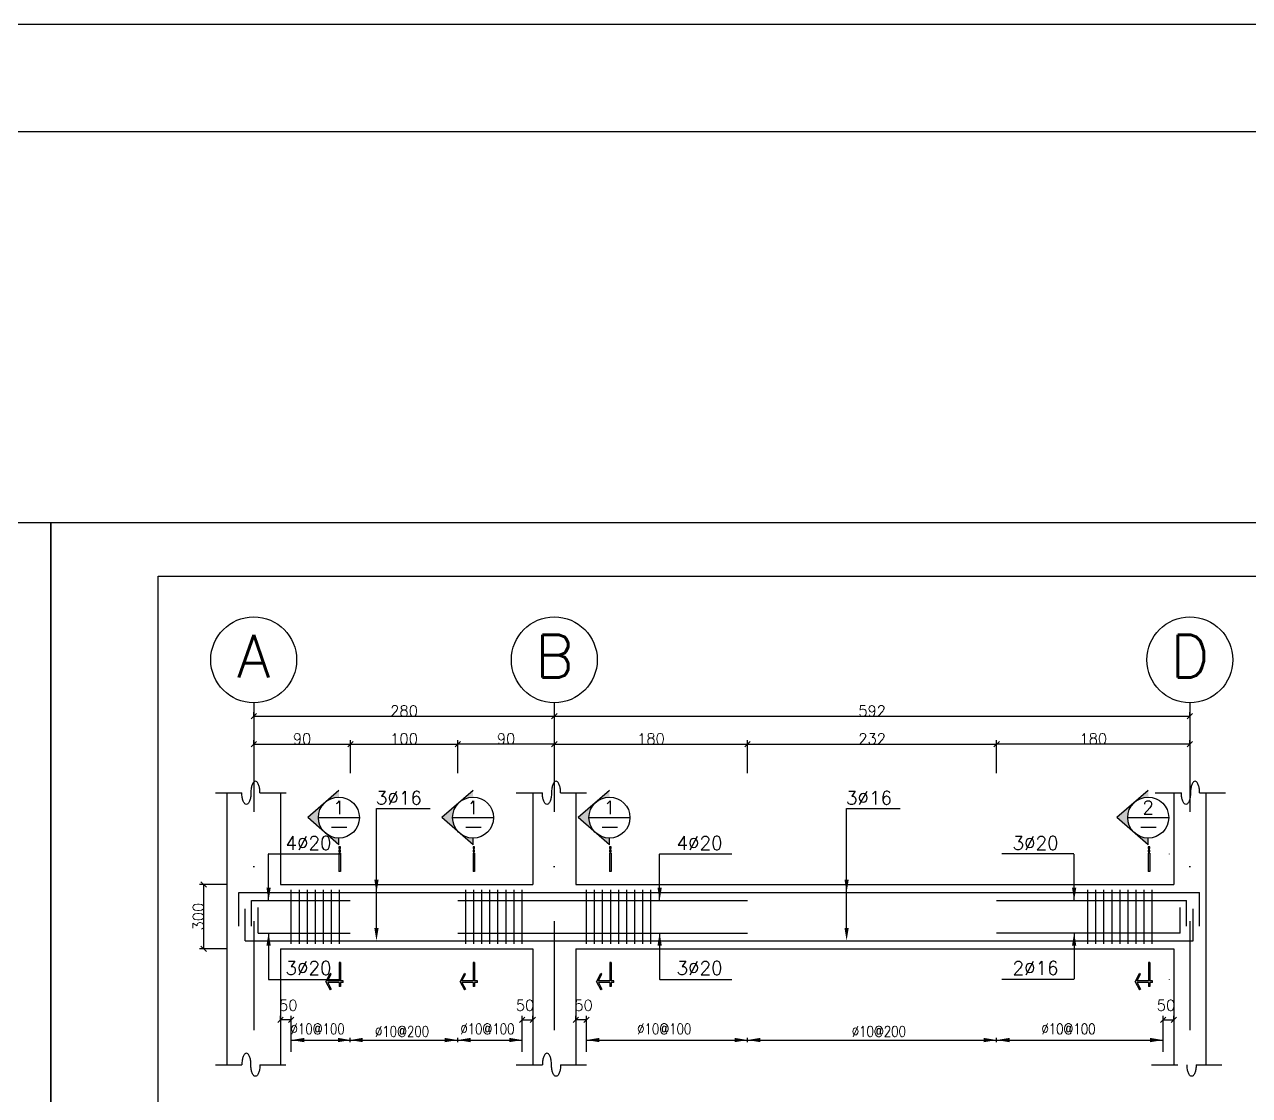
# Model space of a CAD drawing. Header units: millimetres. Extents: x -231 to 30223, y -7037 to 7120.
# Drawn here: x 17623 to 19905, y 5126 to 7120 of the extents above; entities that cross this region are included whole.
import ezdxf
from ezdxf.enums import TextEntityAlignment as Align

# ---------------------------------------------------------------- set-up
doc = ezdxf.new("R2010")
doc.units = ezdxf.units.MM
doc.linetypes.add('DASHDOTX2', pattern=[50.8, 25.4, -12.7, 0, -12.7])
for name, color, linetype in [('2', 2, 'Continuous'), ('3', 3, 'Continuous'), ('5', 7, 'Continuous'), ('ax', 1, 'DASHDOTX2'), ('CADR', 2, 'Continuous'), ('COV', 4, 'Continuous'), ('DIM', 1, 'Continuous'), ('DST', 1, 'Continuous'), ('ESTILA', 7, 'Continuous'), ('HAT', 4, 'Continuous'), ('KH', 3, 'Continuous'), ('STT', 6, 'Continuous'), ('TX', 2, 'Continuous'), ('TX1', 3, 'Continuous')]:
    doc.layers.add(name, color=color, linetype=linetype)
doc.styles.add('ROMANS', font='romans.shx')
doc.dimstyles.new('SC25', dxfattribs={"dimscale": 0.1, "dimtxt": 200, "dimasz": 0.5, "dimexe": 75, "dimexo": 0, "dimgap": 0, "dimtad": 1, "dimdec": 0, "dimlfac": 2.5, "dimdsep": 46, "dimtxsty": 'ROMANS', "dimblk": 'TIC', "dimcen": 0, "dimclrd": 44, "dimclre": 13, "dimclrt": 62, "dimadec": 0, "dimazin": 0, "dimtfac": 0.925926, "dimtdec": 0, "dimtix": 1, "dimtmove": 2, "dimatfit": 3, "dimldrblk": 'TIC', "dimfxl": 1, "dimtolj": 1, "dimarcsym": 0})
doc.dimstyles.new('SC50', dxfattribs={"dimscale": 0.1, "dimtxt": 200, "dimasz": 0.5, "dimexe": 75, "dimexo": 0, "dimgap": 0, "dimtad": 1, "dimdec": 0, "dimlfac": 0.5, "dimdsep": 46, "dimtxsty": 'ROMANS', "dimblk": 'TIC', "dimcen": 0, "dimclrd": 44, "dimclre": 1, "dimclrt": 62, "dimadec": 0, "dimazin": 0, "dimtfac": 0.925926, "dimtdec": 0, "dimtix": 1, "dimtmove": 2, "dimatfit": 3, "dimldrblk": 'TIC', "dimfxl": 1, "dimtolj": 1, "dimarcsym": 0})

# ---------------------------------------------------------------- blocks, each defined once
blk = doc.blocks.new('TIC')
blk.add_line((-100, -100), (100, 100))
blk = doc.blocks.new('*D355')
at = {"layer": 'DIM', "color": 1, "lineweight": -2, "transparency": 16777216}
for p, q in [((19433.8, 5726.1), (19433.8, 5787.4)), ((19793.8, 5779.9), (19793.8, 5787.4))]:
    blk.add_line(p, q, dxfattribs=at)
at = {"layer": 'DIM', "color": 44, "lineweight": -2, "transparency": 16777216}
blk.add_line((19793.7, 5779.9), (19433.8, 5779.9), dxfattribs=at)
at = {"layer": 'DIM', "color": 44, "lineweight": -2, "transparency": 16777216, "xscale": 0.05, "yscale": 0.05, "zscale": 0.05, "rotation": 180}
blk.add_blockref('TIC', (19433.8, 5779.9), dxfattribs=at)
at = {"layer": 'DIM', "color": 44, "lineweight": -2, "transparency": 16777216, "xscale": 0.05, "yscale": 0.05, "zscale": 0.05}
blk.add_blockref('TIC', (19793.8, 5779.9), dxfattribs=at)
at = {"layer": 'DIM', "color": 62, "transparency": 16777216, "insert": (19613.8, 5789.9), "char_height": 20, "attachment_point": 5, "style": 'ROMANS'}
blk.add_mtext('\\A1;180', dxfattribs=at)
blk = doc.blocks.new('*D356')
at = {"layer": 'DIM', "color": 1, "lineweight": -2, "transparency": 16777216}
for p, q in [((18609.8, 5832), (18609.8, 5839.5)), ((19793.8, 5832), (19793.8, 5839.5))]:
    blk.add_line(p, q, dxfattribs=at)
at = {"layer": 'DIM', "color": 44, "lineweight": -2, "transparency": 16777216}
blk.add_line((18609.8, 5832), (19793.7, 5832), dxfattribs=at)
at = {"layer": 'DIM', "color": 44, "lineweight": -2, "transparency": 16777216, "xscale": 0.05, "yscale": 0.05, "zscale": 0.05, "rotation": 180}
blk.add_blockref('TIC', (18609.8, 5832), dxfattribs=at)
at = {"layer": 'DIM', "color": 44, "lineweight": -2, "transparency": 16777216, "xscale": 0.05, "yscale": 0.05, "zscale": 0.05}
blk.add_blockref('TIC', (19793.8, 5832), dxfattribs=at)
at = {"layer": 'DIM', "color": 62, "transparency": 16777216, "insert": (19201.8, 5842), "char_height": 20, "attachment_point": 5, "style": 'ROMANS'}
blk.add_mtext('\\A1;592', dxfattribs=at)
blk = doc.blocks.new('*D357')
at = {"layer": 'DIM', "color": 1, "lineweight": -2, "transparency": 16777216}
for p, q in [((18609.8, 5779.9), (18609.8, 5787.4)), ((18969.8, 5726.1), (18969.8, 5787.4))]:
    blk.add_line(p, q, dxfattribs=at)
at = {"layer": 'DIM', "color": 44, "lineweight": -2, "transparency": 16777216}
blk.add_line((18609.8, 5779.9), (18969.7, 5779.9), dxfattribs=at)
at = {"layer": 'DIM', "color": 44, "lineweight": -2, "transparency": 16777216, "xscale": 0.05, "yscale": 0.05, "zscale": 0.05, "rotation": 180}
blk.add_blockref('TIC', (18609.8, 5779.9), dxfattribs=at)
at = {"layer": 'DIM', "color": 44, "lineweight": -2, "transparency": 16777216, "xscale": 0.05, "yscale": 0.05, "zscale": 0.05}
blk.add_blockref('TIC', (18969.8, 5779.9), dxfattribs=at)
at = {"layer": 'DIM', "color": 62, "transparency": 16777216, "insert": (18789.8, 5789.9), "char_height": 20, "attachment_point": 5, "style": 'ROMANS'}
blk.add_mtext('\\A1;180', dxfattribs=at)
blk = doc.blocks.new('*D358')
at = {"layer": 'DIM', "color": 1, "lineweight": -2, "transparency": 16777216}
for p, q in [((18229.8, 5779.9), (18229.8, 5787.4)), ((18429.8, 5726.1), (18429.8, 5787.4))]:
    blk.add_line(p, q, dxfattribs=at)
at = {"layer": 'DIM', "color": 44, "lineweight": -2, "transparency": 16777216}
blk.add_line((18229.8, 5779.9), (18429.7, 5779.9), dxfattribs=at)
at = {"layer": 'DIM', "color": 44, "lineweight": -2, "transparency": 16777216, "xscale": 0.05, "yscale": 0.05, "zscale": 0.05, "rotation": 180}
blk.add_blockref('TIC', (18229.8, 5779.9), dxfattribs=at)
at = {"layer": 'DIM', "color": 44, "lineweight": -2, "transparency": 16777216, "xscale": 0.05, "yscale": 0.05, "zscale": 0.05}
blk.add_blockref('TIC', (18429.8, 5779.9), dxfattribs=at)
at = {"layer": 'DIM', "color": 62, "transparency": 16777216, "insert": (18329.8, 5789.9), "char_height": 20, "attachment_point": 5, "style": 'ROMANS'}
blk.add_mtext('\\A1;100', dxfattribs=at)
blk = doc.blocks.new('*D359')
at = {"layer": 'DIM', "color": 1, "lineweight": -2, "transparency": 16777216}
for p, q in [((18429.8, 5726.1), (18429.8, 5787.4)), ((18609.8, 5779.9), (18609.8, 5787.4))]:
    blk.add_line(p, q, dxfattribs=at)
at = {"layer": 'DIM', "color": 44, "lineweight": -2, "transparency": 16777216}
blk.add_line((18609.7, 5779.9), (18429.8, 5779.9), dxfattribs=at)
at = {"layer": 'DIM', "color": 44, "lineweight": -2, "transparency": 16777216, "xscale": 0.05, "yscale": 0.05, "zscale": 0.05, "rotation": 180}
blk.add_blockref('TIC', (18429.8, 5779.9), dxfattribs=at)
at = {"layer": 'DIM', "color": 44, "lineweight": -2, "transparency": 16777216, "xscale": 0.05, "yscale": 0.05, "zscale": 0.05}
blk.add_blockref('TIC', (18609.8, 5779.9), dxfattribs=at)
at = {"layer": 'DIM', "color": 62, "transparency": 16777216, "insert": (18519.8, 5789.9), "char_height": 20, "attachment_point": 5, "style": 'ROMANS'}
blk.add_mtext('\\A1;90', dxfattribs=at)
blk = doc.blocks.new('*D360')
at = {"layer": 'DIM', "color": 1, "lineweight": -2, "transparency": 16777216}
for p, q in [((18049.8, 5779.9), (18049.8, 5787.4)), ((18229.8, 5726.1), (18229.8, 5787.4))]:
    blk.add_line(p, q, dxfattribs=at)
at = {"layer": 'DIM', "color": 44, "lineweight": -2, "transparency": 16777216}
blk.add_line((18049.8, 5779.9), (18229.7, 5779.9), dxfattribs=at)
at = {"layer": 'DIM', "color": 44, "lineweight": -2, "transparency": 16777216, "xscale": 0.05, "yscale": 0.05, "zscale": 0.05, "rotation": 180}
blk.add_blockref('TIC', (18049.8, 5779.9), dxfattribs=at)
at = {"layer": 'DIM', "color": 44, "lineweight": -2, "transparency": 16777216, "xscale": 0.05, "yscale": 0.05, "zscale": 0.05}
blk.add_blockref('TIC', (18229.8, 5779.9), dxfattribs=at)
at = {"layer": 'DIM', "color": 62, "transparency": 16777216, "insert": (18139.8, 5789.9), "char_height": 20, "attachment_point": 5, "style": 'ROMANS'}
blk.add_mtext('\\A1;90', dxfattribs=at)
blk = doc.blocks.new('*D361')
at = {"layer": 'DIM', "color": 1, "lineweight": -2, "transparency": 16777216}
for p, q in [((18969.8, 5726.1), (18969.8, 5787.4)), ((19433.8, 5726.1), (19433.8, 5787.4))]:
    blk.add_line(p, q, dxfattribs=at)
at = {"layer": 'DIM', "color": 44, "lineweight": -2, "transparency": 16777216}
blk.add_line((18969.8, 5779.9), (19433.7, 5779.9), dxfattribs=at)
at = {"layer": 'DIM', "color": 44, "lineweight": -2, "transparency": 16777216, "xscale": 0.05, "yscale": 0.05, "zscale": 0.05, "rotation": 180}
blk.add_blockref('TIC', (18969.8, 5779.9), dxfattribs=at)
at = {"layer": 'DIM', "color": 44, "lineweight": -2, "transparency": 16777216, "xscale": 0.05, "yscale": 0.05, "zscale": 0.05}
blk.add_blockref('TIC', (19433.8, 5779.9), dxfattribs=at)
at = {"layer": 'DIM', "color": 62, "transparency": 16777216, "insert": (19201.8, 5789.9), "char_height": 20, "attachment_point": 5, "style": 'ROMANS'}
blk.add_mtext('\\A1;232', dxfattribs=at)
blk = doc.blocks.new('*D387')
at = {"layer": 'DIM', "color": 13, "lineweight": -2, "transparency": 16777216}
for p, q in [((18099.8, 5266.6), (18099.8, 5274.1)), ((18119.8, 5207.2), (18119.8, 5274.1))]:
    blk.add_line(p, q, dxfattribs=at)
at = {"layer": 'DIM', "color": 44, "lineweight": -2, "transparency": 16777216}
blk.add_line((18119.7, 5266.6), (18099.8, 5266.6), dxfattribs=at)
at = {"layer": 'DIM', "color": 44, "lineweight": -2, "transparency": 16777216, "xscale": 0.05, "yscale": 0.05, "zscale": 0.05, "rotation": 180}
blk.add_blockref('TIC', (18099.8, 5266.6), dxfattribs=at)
at = {"layer": 'DIM', "color": 44, "lineweight": -2, "transparency": 16777216, "xscale": 0.05, "yscale": 0.05, "zscale": 0.05}
blk.add_blockref('TIC', (18119.8, 5266.6), dxfattribs=at)
at = {"layer": 'DIM', "color": 62, "transparency": 16777216, "insert": (18114.2, 5293.6), "char_height": 20, "attachment_point": 5, "style": 'ROMANS'}
blk.add_mtext('\\A1;50', dxfattribs=at)
blk = doc.blocks.new('*D389')
at = {"layer": 'DIM', "color": 13, "lineweight": -2, "transparency": 16777216}
for p, q in [((18000.5, 5518.8), (17949, 5518.8)), ((18000.5, 5398.8), (17949, 5398.8))]:
    blk.add_line(p, q, dxfattribs=at)
at = {"layer": 'DIM', "color": 44, "lineweight": -2, "transparency": 16777216}
blk.add_line((17956.5, 5518.8), (17956.5, 5398.9), dxfattribs=at)
at = {"layer": 'DIM', "color": 44, "lineweight": -2, "transparency": 16777216, "xscale": 0.05, "yscale": 0.05, "zscale": 0.05}
for p, rotation in [((17956.5, 5518.8), 90), ((17956.5, 5398.8), 270)]:
    blk.add_blockref('TIC', p, dxfattribs=dict(at, rotation=rotation))
at = {"layer": 'DIM', "color": 62, "transparency": 16777216, "insert": (17946.5, 5458.8), "char_height": 20, "attachment_point": 5, "rotation": 90, "style": 'ROMANS'}
blk.add_mtext('\\A1;300', dxfattribs=at)
blk = doc.blocks.new('EEE')
at = {"layer": '5'}
h = blk.add_hatch(color=256, dxfattribs=at)
h.paths.add_polyline_path([(-25.1, 28.8), (-58.1, 0), (-25.1, -28.8, -0.454846)])
h.paths.add_polyline_path([(-25.1, -28.8), (0, -50.6), (0, -38.2, -0.181206)])
h.paths.add_polyline_path([(0, 38.2), (0, 50.6), (-25.1, 28.8, -0.181206)])
h = blk.add_hatch(color=256, dxfattribs=at)
h.paths.add_polyline_path([(2.9, -57.6), (2.9, -54.7), (0, -54.7), (0, -57.6)])
h.paths.add_polyline_path([(0, -63.5), (2.9, -63.5), (2.9, -60.5), (0, -60.5)])
h.paths.add_polyline_path([(2.9, -66.4), (0, -66.4), (0, -100.6), (2.9, -100.6)])
blk.add_hatch(color=256, dxfattribs=at).paths.add_polyline_path([(0.4, -306.8), (0.4, -314.3), (2.9, -314.3), (2.9, -306.8), (8, -306.8), (8, -304.3), (2.9, -304.3), (2.9, -270), (0.4, -270), (0.4, -304.3), (-20.7, -304.3), (-14.1, -291.7), (-16.3, -290.5), (-24.2, -305.6), (-16.3, -320.7), (-14.1, -319.5), (-20.7, -306.8)])
at = {"layer": '2'}
for p, q in [((0, 50.6), (-58.1, 0)), ((0, -50.6), (-58.1, 0)), ((-38.2, 0), (38.2, 0)), ((0, -50.6), (0, -38.2)), ((2.9, -66.4), (0, -66.4)), ((0, -66.4), (0, -100.6)), ((2.9, -66.4), (2.9, -100.6)), ((2.9, -100.6), (0, -100.6)), ((2.9, -270), (0.4, -270)), ((-24.2, -305.6), (-16.3, -290.5)), ((-14.1, -291.7), (-16.3, -290.5)), ((-24.2, -305.6), (-16.3, -320.7)), ((2.9, -314.3), (0.4, -314.3)), ((8, -306.8), (8, -304.3)), ((-14.1, -319.5), (-16.3, -320.7))]:
    blk.add_line(p, q, dxfattribs=at)
for points in [[(0, -57.6), (2.9, -57.6), (2.9, -54.7), (0, -54.7)], [(0, -63.5), (2.9, -63.5), (2.9, -60.5), (0, -60.5)]]:
    blk.add_lwpolyline(points, close=True, dxfattribs=at)
for points in [[(0.4, -270), (0.4, -304.3)], [(2.9, -270), (2.9, -304.3)], [(0.4, -304.3), (-20.7, -304.3), (-14.1, -291.7)], [(0.4, -306.8), (-20.7, -306.8), (-14.1, -319.5)], [(0.4, -306.8), (0.4, -314.3)], [(8, -304.3), (2.9, -304.3)], [(8, -306.8), (2.9, -306.8)], [(2.9, -306.8), (2.9, -314.3)]]:
    blk.add_lwpolyline(points, dxfattribs=at)
blk.add_circle((0, 0), 38.2, dxfattribs=at)
at = {"layer": '3'}
blk.add_line((-13.7, -17.7), (15, -17.7), dxfattribs=at)
at = {"layer": 'TX1', "style": 'ROMANS'}
blk.add_attdef('B', text='', height=25, dxfattribs=at).set_placement((0, 18.7), align=Align.MIDDLE_CENTER)
blk = doc.blocks.new('*D390')
at = {"layer": 'DIM', "color": 13, "lineweight": -2, "transparency": 16777216}
for p, q in [((18649.8, 5266.6), (18649.8, 5274.1)), ((18669.8, 5207.2), (18669.8, 5274.1))]:
    blk.add_line(p, q, dxfattribs=at)
at = {"layer": 'DIM', "color": 44, "lineweight": -2, "transparency": 16777216}
blk.add_line((18669.7, 5266.6), (18649.8, 5266.6), dxfattribs=at)
at = {"layer": 'DIM', "color": 44, "lineweight": -2, "transparency": 16777216, "xscale": 0.05, "yscale": 0.05, "zscale": 0.05, "rotation": 180}
blk.add_blockref('TIC', (18649.8, 5266.6), dxfattribs=at)
at = {"layer": 'DIM', "color": 44, "lineweight": -2, "transparency": 16777216, "xscale": 0.05, "yscale": 0.05, "zscale": 0.05}
blk.add_blockref('TIC', (18669.8, 5266.6), dxfattribs=at)
at = {"layer": 'DIM', "color": 62, "transparency": 16777216, "insert": (18664.2, 5293.6), "char_height": 20, "attachment_point": 5, "style": 'ROMANS'}
blk.add_mtext('\\A1;50', dxfattribs=at)
blk = doc.blocks.new('*D391')
at = {"layer": 'DIM', "color": 13, "lineweight": -2, "transparency": 16777216}
for p, q in [((18549.8, 5207.2), (18549.8, 5274.1)), ((18569.8, 5266.6), (18569.8, 5274.1))]:
    blk.add_line(p, q, dxfattribs=at)
at = {"layer": 'DIM', "color": 44, "lineweight": -2, "transparency": 16777216}
blk.add_line((18549.8, 5266.6), (18569.7, 5266.6), dxfattribs=at)
at = {"layer": 'DIM', "color": 44, "lineweight": -2, "transparency": 16777216, "xscale": 0.05, "yscale": 0.05, "zscale": 0.05, "rotation": 180}
blk.add_blockref('TIC', (18549.8, 5266.6), dxfattribs=at)
at = {"layer": 'DIM', "color": 44, "lineweight": -2, "transparency": 16777216, "xscale": 0.05, "yscale": 0.05, "zscale": 0.05}
blk.add_blockref('TIC', (18569.8, 5266.6), dxfattribs=at)
at = {"layer": 'DIM', "color": 62, "transparency": 16777216, "insert": (18555.3, 5293.6), "char_height": 20, "attachment_point": 5, "style": 'ROMANS'}
blk.add_mtext('\\A1;50', dxfattribs=at)
blk = doc.blocks.new('*D392')
at = {"layer": 'DIM', "color": 1, "lineweight": -2, "transparency": 16777216}
for p, q in [((18049.8, 5832), (18049.8, 5839.5)), ((18609.8, 5832), (18609.8, 5839.5))]:
    blk.add_line(p, q, dxfattribs=at)
at = {"layer": 'DIM', "color": 44, "lineweight": -2, "transparency": 16777216}
blk.add_line((18049.8, 5832), (18609.7, 5832), dxfattribs=at)
at = {"layer": 'DIM', "color": 44, "lineweight": -2, "transparency": 16777216, "xscale": 0.05, "yscale": 0.05, "zscale": 0.05, "rotation": 180}
blk.add_blockref('TIC', (18049.8, 5832), dxfattribs=at)
at = {"layer": 'DIM', "color": 44, "lineweight": -2, "transparency": 16777216, "xscale": 0.05, "yscale": 0.05, "zscale": 0.05}
blk.add_blockref('TIC', (18609.8, 5832), dxfattribs=at)
at = {"layer": 'DIM', "color": 62, "transparency": 16777216, "insert": (18329.8, 5842), "char_height": 20, "attachment_point": 5, "style": 'ROMANS'}
blk.add_mtext('\\A1;280', dxfattribs=at)
blk = doc.blocks.new('*D427')
at = {"layer": 'DIM', "color": 13, "lineweight": -2, "transparency": 16777216}
for p, q in [((19743.8, 5207.2), (19743.8, 5274.1)), ((19763.8, 5266.6), (19763.8, 5274.1))]:
    blk.add_line(p, q, dxfattribs=at)
at = {"layer": 'DIM', "color": 44, "lineweight": -2, "transparency": 16777216}
blk.add_line((19743.8, 5266.6), (19763.7, 5266.6), dxfattribs=at)
at = {"layer": 'DIM', "color": 44, "lineweight": -2, "transparency": 16777216, "xscale": 0.05, "yscale": 0.05, "zscale": 0.05, "rotation": 180}
blk.add_blockref('TIC', (19743.8, 5266.6), dxfattribs=at)
at = {"layer": 'DIM', "color": 44, "lineweight": -2, "transparency": 16777216, "xscale": 0.05, "yscale": 0.05, "zscale": 0.05}
blk.add_blockref('TIC', (19763.8, 5266.6), dxfattribs=at)
at = {"layer": 'DIM', "color": 62, "transparency": 16777216, "insert": (19749.3, 5293.6), "char_height": 20, "attachment_point": 5, "style": 'ROMANS'}
blk.add_mtext('\\A1;50', dxfattribs=at)

msp = doc.modelspace()

# ---------------------------------------------------------------- linework, layer by layer
at = {"layer": '2'}
for centre in [(18049.751332, 5937.013808), (18609.751332, 5937.013808), (19793.751332, 5937.013808)]:
    msp.add_circle(centre, 80, dxfattribs=at)
at = {"layer": 'ax', "ltscale": 8}
for p, q in [((18049.751332, 5857.013808), (18049.751332, 5163.065862)), ((18609.751332, 5857.013808), (18609.751332, 5163.065862)), ((19793.751332, 5857.013808), (19793.751332, 5163.065862))]:
    msp.add_line(p, q, dxfattribs=at)
at = {"layer": 'CADR', "color": 15}
for points in [[(17672.062068, 6192.621269), (17672.062068, 252.621269), (9262.062068, 252.621269), (9262.062068, 6192.621269), (17672.062068, 6192.621269)], [(26082.062068, 6192.621269), (26082.062068, 252.621269), (17672.062068, 252.621269), (17672.062068, 6192.621269), (26082.062068, 6192.621269)]]:
    msp.add_lwpolyline(points, dxfattribs=at)
at = {"layer": 'CADR'}
msp.add_lwpolyline([(25982.062068, 6092.621269), (25982.062068, 352.621269), (17872.062068, 352.621269), (17872.062068, 6092.621269)], close=True, dxfattribs=at)
at = {"layer": 'COV'}
for p, q in [((17999.751332, 5689.289235), (17999.751332, 5182.881551)), ((18099.751332, 5689.289235), (18099.751332, 5518.807829)), ((18569.751332, 5689.289235), (18569.751332, 5518.807829)), ((18649.751332, 5689.289235), (18649.751332, 5518.807829)), ((19763.751332, 5689.289235), (19763.751332, 5518.807829)), ((19823.751332, 5689.289235), (19823.751332, 5182.881551)), ((18099.751332, 5518.807829), (18569.751332, 5518.807829)), ((18649.751332, 5518.807829), (19763.751332, 5518.807829)), ((18099.751332, 5398.807829), (18569.751332, 5398.807829)), ((18099.751332, 5398.807829), (18099.751332, 5182.881551)), ((18569.751332, 5398.807829), (18569.751332, 5182.881551)), ((18649.751332, 5398.807829), (19763.751332, 5398.807829)), ((18649.751332, 5398.807829), (18649.751332, 5182.881551)), ((19763.751332, 5398.807829), (19763.751332, 5182.881551))]:
    msp.add_line(p, q, dxfattribs=at)
at = {"layer": 'DST'}
for p, q in [((17978.478332, 5689.289235), (18027.578672, 5689.289235)), ((18061.395482, 5689.289235), (18110.495822, 5689.289235)), ((18538.478332, 5689.289235), (18587.578672, 5689.289235)), ((18621.395482, 5689.289235), (18669.437765, 5689.289235)), ((19728.921933, 5689.289235), (19778.022273, 5689.289235)), ((19811.839082, 5689.289235), (19859.881366, 5689.289235)), ((18278.479891, 5659.943114), (18378.402423, 5659.943114)), ((18278.479891, 5503.807829), (18278.479891, 5659.943114)), ((19154.269408, 5659.943114), (19254.19194, 5659.943114)), ((19154.269408, 5503.807829), (19154.269408, 5659.943114)), ((18077.454513, 5488.807829), (18077.454513, 5575.287908)), ((18077.954513, 5575.787908), (18212.082761, 5575.787908)), ((18278.479891, 5437.807829), (18278.479891, 5581.875471)), ((18805.967671, 5488.807829), (18805.967671, 5575.287908)), ((18806.467671, 5575.787908), (18940.595919, 5575.787908)), ((19154.269408, 5437.807829), (19154.269408, 5581.875471)), ((19577.619531, 5575.787908), (19443.491283, 5575.787908)), ((19578.119531, 5488.807829), (19578.119531, 5575.287908)), ((18077.454513, 5428.807829), (18077.454513, 5342.32775)), ((18805.967671, 5428.807829), (18805.967671, 5342.32775)), ((19578.119531, 5428.807829), (19578.119531, 5342.32775)), ((18077.954513, 5341.82775), (18212.082761, 5341.82775)), ((18806.467671, 5341.82775), (18940.595919, 5341.82775)), ((19577.619531, 5341.82775), (19443.491283, 5341.82775)), ((18119.751332, 5224.948966), (18119.751332, 5232.948966)), ((18119.751332, 5224.948966), (18119.751332, 5232.948966)), ((18119.751332, 5228.948966), (18549.751332, 5228.948966)), ((18229.751332, 5224.948966), (18229.751332, 5232.948966)), ((18229.751332, 5224.948966), (18229.751332, 5232.948966)), ((18429.751332, 5224.948966), (18429.751332, 5232.948966)), ((18429.751332, 5224.948966), (18429.751332, 5232.948966)), ((18429.751332, 5224.948966), (18429.751332, 5232.948966)), ((18429.751332, 5224.948966), (18429.751332, 5232.948966)), ((18549.751332, 5224.948966), (18549.751332, 5232.948966)), ((18549.751332, 5224.948966), (18549.751332, 5232.948966)), ((18669.751332, 5224.948966), (18669.751332, 5232.948966)), ((18669.751332, 5228.948966), (19743.751332, 5228.948966)), ((18969.751332, 5224.948966), (18969.751332, 5232.948966)), ((19433.751332, 5224.948966), (19433.751332, 5232.948966)), ((19743.751332, 5224.948966), (19743.751332, 5232.948966)), ((17978.478332, 5182.881551), (18027.578672, 5182.881551)), ((18061.395482, 5182.881551), (18109.437765, 5182.881551)), ((18538.478332, 5182.881551), (18587.578672, 5182.881551)), ((18621.395482, 5182.881551), (18669.437765, 5182.881551)), ((19722.478332, 5182.881551), (19771.578672, 5182.881551)), ((19805.395481, 5182.881551), (19853.437765, 5182.881551))]:
    msp.add_line(p, q, dxfattribs=at)
for points in [[(18061.395482, 5689.289235, 0.0403680359), (18060.685842, 5698.064542, 0.0533262152), (18058.919303, 5704.499144, 0.0964678183), (18055.650039, 5709.63544, 0.2057382443), (18052.94128, 5710.799294, 0.2057382443), (18050.232521, 5709.63544, 0.0964678183), (18046.963256, 5704.499144, 0.0533262152), (18045.196717, 5698.064542, 0.0403680359), (18044.487077, 5689.289235, 0.0403680359)], [(18621.395482, 5689.289235, 0.0403680359), (18620.685842, 5698.064542, 0.0533262152), (18618.919303, 5704.499144, 0.0964678183), (18615.650039, 5709.63544, 0.2057382443), (18612.94128, 5710.799294, 0.2057382443), (18610.232521, 5709.63544, 0.0964678183), (18606.963256, 5704.499144, 0.0533262152), (18605.196717, 5698.064542, 0.0403680359), (18604.487077, 5689.289235, 0.0403680359)], [(19811.839082, 5689.289235, 0.0403680359), (19811.129442, 5698.064542, 0.0533262152), (19809.362904, 5704.499144, 0.0964678183), (19806.093639, 5709.63544, 0.2057382443), (19803.38488, 5710.799294, 0.2057382443), (19800.676121, 5709.63544, 0.0964678183), (19797.406856, 5704.499144, 0.0533262152), (19795.640318, 5698.064542, 0.0403680359), (19794.930677, 5689.289235, 0.0403680359)], [(18044.487077, 5689.289235, -0.0403680359), (18043.777437, 5680.513927, -0.0533262152), (18042.010899, 5674.079326, -0.0964678183), (18038.741634, 5668.94303, -0.2057382443), (18036.032875, 5667.779175, -0.2057382443), (18033.324116, 5668.94303, -0.0964678183), (18030.054851, 5674.079326, -0.0533262152), (18028.288313, 5680.513927, -0.0403680359), (18027.578672, 5689.289235, -0.0403680359)], [(18604.487077, 5689.289235, -0.0403680359), (18603.777437, 5680.513927, -0.0533262152), (18602.010899, 5674.079326, -0.0964678183), (18598.741634, 5668.94303, -0.2057382443), (18596.032875, 5667.779175, -0.2057382443), (18593.324116, 5668.94303, -0.0964678183), (18590.054851, 5674.079326, -0.0533262152), (18588.288313, 5680.513927, -0.0403680359), (18587.578672, 5689.289235, -0.0403680359)], [(19794.930677, 5689.289235, -0.0403680359), (19794.221037, 5680.513927, -0.0533262152), (19792.454499, 5674.079326, -0.0964678183), (19789.185234, 5668.94303, -0.2057382443), (19786.476475, 5667.779175, -0.2057382443), (19783.767716, 5668.94303, -0.0964678183), (19780.498451, 5674.079326, -0.0533262152), (19778.731913, 5680.513927, -0.0403680359), (19778.022273, 5689.289235, -0.0403680359)], [(18044.487077, 5182.881551, 0.0403680359), (18043.777437, 5191.656858, 0.0533262152), (18042.010899, 5198.091459, 0.0964678183), (18038.741634, 5203.227755, 0.2057382443), (18036.032875, 5204.39161, 0.2057382443), (18033.324116, 5203.227755, 0.0964678183), (18030.054851, 5198.091459, 0.0533262152), (18028.288313, 5191.656858, 0.0403680359), (18027.578672, 5182.881551, 0.0403680359)], [(18604.487077, 5182.881551, 0.0403680359), (18603.777437, 5191.656858, 0.0533262152), (18602.010899, 5198.091459, 0.0964678183), (18598.741634, 5203.227755, 0.2057382443), (18596.032875, 5204.39161, 0.2057382443), (18593.324116, 5203.227755, 0.0964678183), (18590.054851, 5198.091459, 0.0533262152), (18588.288313, 5191.656858, 0.0403680359), (18587.578672, 5182.881551, 0.0403680359)], [(18061.395482, 5182.881551, -0.0403680359), (18060.685842, 5174.106243, -0.0533262152), (18058.919303, 5167.671642, -0.0964678183), (18055.650039, 5162.535346, -0.2057382443), (18052.94128, 5161.371491, -0.2057382443), (18050.232521, 5162.535346, -0.0964678183), (18046.963256, 5167.671642, -0.0533262152), (18045.196717, 5174.106243, -0.0403680359), (18044.487077, 5182.881551, -0.0403680359)], [(18621.395482, 5182.881551, -0.0403680359), (18620.685842, 5174.106243, -0.0533262152), (18618.919303, 5167.671642, -0.0964678183), (18615.650039, 5162.535346, -0.2057382443), (18612.94128, 5161.371491, -0.2057382443), (18610.232521, 5162.535346, -0.0964678183), (18606.963256, 5167.671642, -0.0533262152), (18605.196717, 5174.106243, -0.0403680359), (18604.487077, 5182.881551, -0.0403680359)], [(19805.395481, 5182.881551, -0.0403680359), (19804.685841, 5174.106243, -0.0533262152), (19802.919303, 5167.671642, -0.0964678183), (19799.650038, 5162.535346, -0.2057382443), (19796.941279, 5161.371491, -0.2057382443), (19794.23252, 5162.535346, -0.0964678183), (19790.963255, 5167.671642, -0.0533262152), (19789.196717, 5174.106243, -0.0403680359), (19788.487077, 5182.881551, -0.0403680359)]]:
    msp.add_lwpolyline(points, format="xyb", dxfattribs=at)
for centre, start, end in [((18077.954513, 5575.287908), 90, 180), ((18806.467671, 5575.287908), 90, 180), ((19755.548151, 5575.287908), 0, 90), ((18077.954513, 5342.32775), 180, 270), ((18806.467671, 5342.32775), 180, 270), ((19755.548151, 5342.32775), 270, 0)]:
    msp.add_arc(centre, 0.5, start, end, dxfattribs=at)
for points in [[(18274.479891, 5527.807829), (18278.479891, 5503.807829), (18282.479891, 5527.807829)], [(19150.269408, 5527.807829), (19154.269408, 5503.807829), (19158.269408, 5527.807829)], [(18073.454513, 5512.807829), (18077.454513, 5488.807829), (18081.454513, 5512.807829)], [(18801.967671, 5512.807829), (18805.967671, 5488.807829), (18809.967671, 5512.807829)], [(19582.119531, 5512.807829), (19578.119531, 5488.807829), (19574.119531, 5512.807829)], [(18274.479891, 5437.807829), (18278.479891, 5413.807829), (18282.479891, 5437.807829)], [(19150.269408, 5437.807829), (19154.269408, 5413.807829), (19158.269408, 5437.807829)], [(18073.454513, 5404.807829), (18077.454513, 5428.807829), (18081.454513, 5404.807829)], [(18801.967671, 5404.807829), (18805.967671, 5428.807829), (18809.967671, 5404.807829)], [(19582.119531, 5404.807829), (19578.119531, 5428.807829), (19574.119531, 5404.807829)], [(18143.751332, 5232.948966), (18119.751332, 5228.948966), (18143.751332, 5224.948966)], [(18143.751332, 5232.948966), (18119.751332, 5228.948966), (18143.751332, 5224.948966)], [(18206.845767, 5232.948966), (18229.751332, 5228.948966), (18206.845767, 5224.948966)], [(18252.656898, 5232.948966), (18229.751332, 5228.948966), (18252.656898, 5224.948966)], [(18405.751332, 5232.948966), (18429.751332, 5228.948966), (18405.751332, 5224.948966)], [(18405.751332, 5232.948966), (18429.751332, 5228.948966), (18405.751332, 5224.948966)], [(18453.751332, 5232.948966), (18429.751332, 5228.948966), (18453.751332, 5224.948966)], [(18453.751332, 5232.948966), (18429.751332, 5228.948966), (18453.751332, 5224.948966)], [(18525.751332, 5232.948966), (18549.751332, 5228.948966), (18525.751332, 5224.948966)], [(18525.751332, 5232.948966), (18549.751332, 5228.948966), (18525.751332, 5224.948966)], [(18693.751332, 5232.948966), (18669.751332, 5228.948966), (18693.751332, 5224.948966)], [(18945.751332, 5232.948966), (18969.751332, 5228.948966), (18945.751332, 5224.948966)], [(18993.751332, 5232.948966), (18969.751332, 5228.948966), (18993.751332, 5224.948966)], [(19409.751332, 5232.948966), (19433.751332, 5228.948966), (19409.751332, 5224.948966)], [(19457.751332, 5232.948966), (19433.751332, 5228.948966), (19457.751332, 5224.948966)], [(19719.751332, 5232.948966), (19743.751332, 5228.948966), (19719.751332, 5224.948966)]]:
    msp.add_solid(points, dxfattribs=at)
at = {"layer": 'ESTILA'}
for points in [[(30222.875793, 7120.264346), (-231.032182, 7120.264346), (-231.032182, -7037.356086), (30222.875793, -7037.356086)], [(30022.875793, 6920.264346), (-31.032182, 6920.264346), (-31.032182, -6837.356086), (30022.875793, -6837.356086)]]:
    msp.add_lwpolyline(points, close=True, dxfattribs=at)
at = {"layer": 'KH'}
for p, q in [((18119.751332, 5408.28101), (18119.751332, 5508.807829)), ((18134.751332, 5408.28101), (18134.751332, 5508.807829)), ((18149.751332, 5408.28101), (18149.751332, 5508.807829)), ((18164.751332, 5408.28101), (18164.751332, 5508.807829)), ((18179.751332, 5408.28101), (18179.751332, 5508.807829)), ((18194.751332, 5408.28101), (18194.751332, 5508.807829)), ((18209.751332, 5408.28101), (18209.751332, 5508.807829)), ((18444.751332, 5408.28101), (18444.751332, 5508.807829)), ((18459.751332, 5408.28101), (18459.751332, 5508.807829)), ((18474.751332, 5408.28101), (18474.751332, 5508.807829)), ((18489.751332, 5408.28101), (18489.751332, 5508.807829)), ((18504.751332, 5408.28101), (18504.751332, 5508.807829)), ((18519.751332, 5408.28101), (18519.751332, 5508.807829)), ((18534.751332, 5408.28101), (18534.751332, 5508.807829)), ((18549.751332, 5408.28101), (18549.751332, 5508.807829)), ((18669.751332, 5408.28101), (18669.751332, 5508.807829)), ((18684.751332, 5408.28101), (18684.751332, 5508.807829)), ((18699.751332, 5408.28101), (18699.751332, 5508.807829)), ((18714.751332, 5408.28101), (18714.751332, 5508.807829)), ((18729.751332, 5408.28101), (18729.751332, 5508.807829)), ((18744.751332, 5408.28101), (18744.751332, 5508.807829)), ((18759.751332, 5408.28101), (18759.751332, 5508.807829)), ((18759.751332, 5408.28101), (18759.751332, 5508.807829)), ((18774.751332, 5408.28101), (18774.751332, 5508.807829)), ((18789.751332, 5408.28101), (18789.751332, 5508.807829)), ((19603.751332, 5408.28101), (19603.751332, 5508.807829)), ((19618.751332, 5408.28101), (19618.751332, 5508.807829)), ((19633.751332, 5408.28101), (19633.751332, 5508.807829)), ((19648.751332, 5408.28101), (19648.751332, 5508.807829)), ((19663.751332, 5408.28101), (19663.751332, 5508.807829)), ((19678.751332, 5408.28101), (19678.751332, 5508.807829)), ((19693.751332, 5408.28101), (19693.751332, 5508.807829)), ((19708.751332, 5408.28101), (19708.751332, 5508.807829)), ((19723.751332, 5408.28101), (19723.751332, 5508.807829))]:
    msp.add_line(p, q, dxfattribs=at)
at = {"layer": 'STT'}
for p, q in [((18021.751332, 5503.807829), (19811.751332, 5503.807829)), ((18021.751332, 5440.998331), (18021.751332, 5503.807829)), ((19811.751332, 5440.998331), (19811.751332, 5503.807829)), ((18045.751332, 5488.807829), (18229.751332, 5488.807829)), ((18045.751332, 5440.998331), (18045.751332, 5488.807829)), ((18429.751332, 5488.807829), (18969.751332, 5488.807829)), ((19433.751332, 5488.807829), (19787.751332, 5488.807829)), ((19787.751332, 5440.998331), (19787.751332, 5488.807829)), ((18033.751332, 5413.807829), (18033.751332, 5473.178233)), ((18057.751332, 5428.28101), (18057.751332, 5476.090508)), ((19775.751332, 5428.28101), (19775.751332, 5476.090508)), ((19799.751332, 5413.807829), (19799.751332, 5473.178233)), ((18033.751332, 5413.807829), (19799.751332, 5413.807829)), ((18057.751332, 5428.28101), (18229.751332, 5428.28101)), ((18429.751332, 5428.28101), (18969.751332, 5428.28101)), ((19775.751332, 5428.28101), (19433.751332, 5428.28101))]:
    msp.add_line(p, q, dxfattribs=at)

# ---------------------------------------------------------------- block references
at = {"layer": 'HAT'}
for p, values in [((18208.392923, 5643.211609), {'B': '1'}), ((18458.4374, 5643.211609), {'B': '1'}), ((18712.521447, 5643.211609), {'B': '1'}), ((19716.07534, 5643.211609), {'B': '2'})]:
    msp.add_blockref('EEE', p, dxfattribs=at).add_auto_attribs(values)

# ---------------------------------------------------------------- texts
at = {"layer": 'TX', "style": 'ROMANS'}
for s, p in [('A', (18049.751332, 5943.885799)), ('B', (18609.751332, 5943.885799)), ('D', (19793.751332, 5943.885799))]:
    msp.add_text(s, height=80, dxfattribs=at).set_placement(p, align=Align.MIDDLE)
at = {"layer": 'TX1', "style": 'ROMANS'}
for s, p in [('3%%C16', (18277.382488, 5667.530604)), ('3%%C16', (19153.172006, 5667.530604)), ('4%%C20', (18108.975988, 5583.375398)), ('4%%C20', (18837.489145, 5583.375398)), ('3%%C20', (19463.461955, 5583.375398)), ('3%%C20', (18108.975988, 5350.624872)), ('3%%C20', (18837.489145, 5350.624872)), ('2%%C16', (19463.461955, 5350.624872))]:
    msp.add_text(s, height=25, dxfattribs=at).set_placement(p)
at = {"layer": 'TX1', "style": 'ROMANS', "width": 0.8}
for s, p in [('%%c10@100', (18118.312824, 5239.687594)), ('%%c10@200', (18275.7397, 5235.011571)), ('%%c10@100', (18434.735301, 5239.687594)), ('%%c10@100', (18764.053831, 5239.687594)), ('%%c10@200', (19163.932862, 5235.011571)), ('%%c10@100', (19517.16407, 5239.687594))]:
    msp.add_text(s, height=20, dxfattribs=at).set_placement(p)

# ---------------------------------------------------------------- dimensions: what is measured, and where the dimension line sits
at = {"layer": 'DIM'}
for base, p1, p2, picture, middle in [((18609.751332, 5832.013808), (18049.751332, 5832.013808), (18609.751332, 5832.013808), '*D392', (18329.751332, 5842.013808)), ((19793.751332, 5832.013808), (18609.751332, 5832.013808), (19793.751332, 5832.013808), '*D356', (19201.751332, 5842.013808)), ((18229.751332, 5779.936095), (18049.751332, 5779.936095), (18229.751332, 5726.119791), '*D360', (18139.751332, 5789.936095)), ((18429.751332, 5779.936095), (18229.751332, 5779.936095), (18429.751332, 5726.119791), '*D358', (18329.751332, 5789.936095)), ((18969.751332, 5779.936095), (18609.751332, 5779.936095), (18969.751332, 5726.119791), '*D357', (18789.751332, 5789.936095)), ((19433.751332, 5779.936095), (18969.751332, 5726.119791), (19433.751332, 5726.119791), '*D361', (19201.751332, 5789.936095))]:
    dim = msp.add_linear_dim(base=base, p1=p1, p2=p2, dimstyle='SC50', dxfattribs=at)
    dim.commit()
    dim.dimension.update_dxf_attribs({"geometry": picture, "text_midpoint": middle})
for base, p1, p2, angle, dimstyle, picture, middle in [((18429.751332, 5779.936095), (18609.751332, 5779.936095), (18429.751332, 5726.119791), 180, 'SC50', '*D359', (18519.751332, 5789.936095)), ((19433.751332, 5779.936095), (19793.751332, 5779.936095), (19433.751332, 5726.119791), 180, 'SC50', '*D355', (19613.751332, 5789.936095)), ((17956.476349, 5398.807829), (18000.476349, 5518.807829), (18000.476349, 5398.807829), 90, 'SC25', '*D389', (17946.476349, 5458.807829))]:
    dim = msp.add_linear_dim(base=base, p1=p1, p2=p2, angle=angle, dimstyle=dimstyle, dxfattribs=at)
    dim.commit()
    dim.dimension.update_dxf_attribs({"geometry": picture, "text_midpoint": middle})
for base, p1, p2, picture, middle in [((18099.751332, 5266.553555), (18119.751332, 5207.222259), (18099.751332, 5266.553555), '*D387', (18114.226991, 5293.553555)), ((18649.751332, 5266.553555), (18669.751332, 5207.222259), (18649.751332, 5266.553555), '*D390', (18664.226991, 5293.553555))]:
    dim = msp.add_linear_dim(base=base, p1=p1, p2=p2, dimstyle='SC25', dxfattribs=at)
    dim.commit()
    dim.dimension.update_dxf_attribs({"geometry": picture, "text_midpoint": middle, "dimtype": 160})
for base, p1, p2, picture, middle in [((18569.751332, 5266.553555), (18549.751332, 5207.222259), (18569.751332, 5266.553555), '*D391', (18555.275673, 5293.553555)), ((19763.751332, 5266.553555), (19743.751332, 5207.222259), (19763.751332, 5266.553555), '*D427', (19749.275673, 5293.553555))]:
    dim = msp.add_linear_dim(base=base, p1=p1, p2=p2, angle=180, dimstyle='SC25', dxfattribs=at)
    dim.commit()
    dim.dimension.update_dxf_attribs({"geometry": picture, "text_midpoint": middle, "dimtype": 160})

doc.saveas('drawing.dxf')
